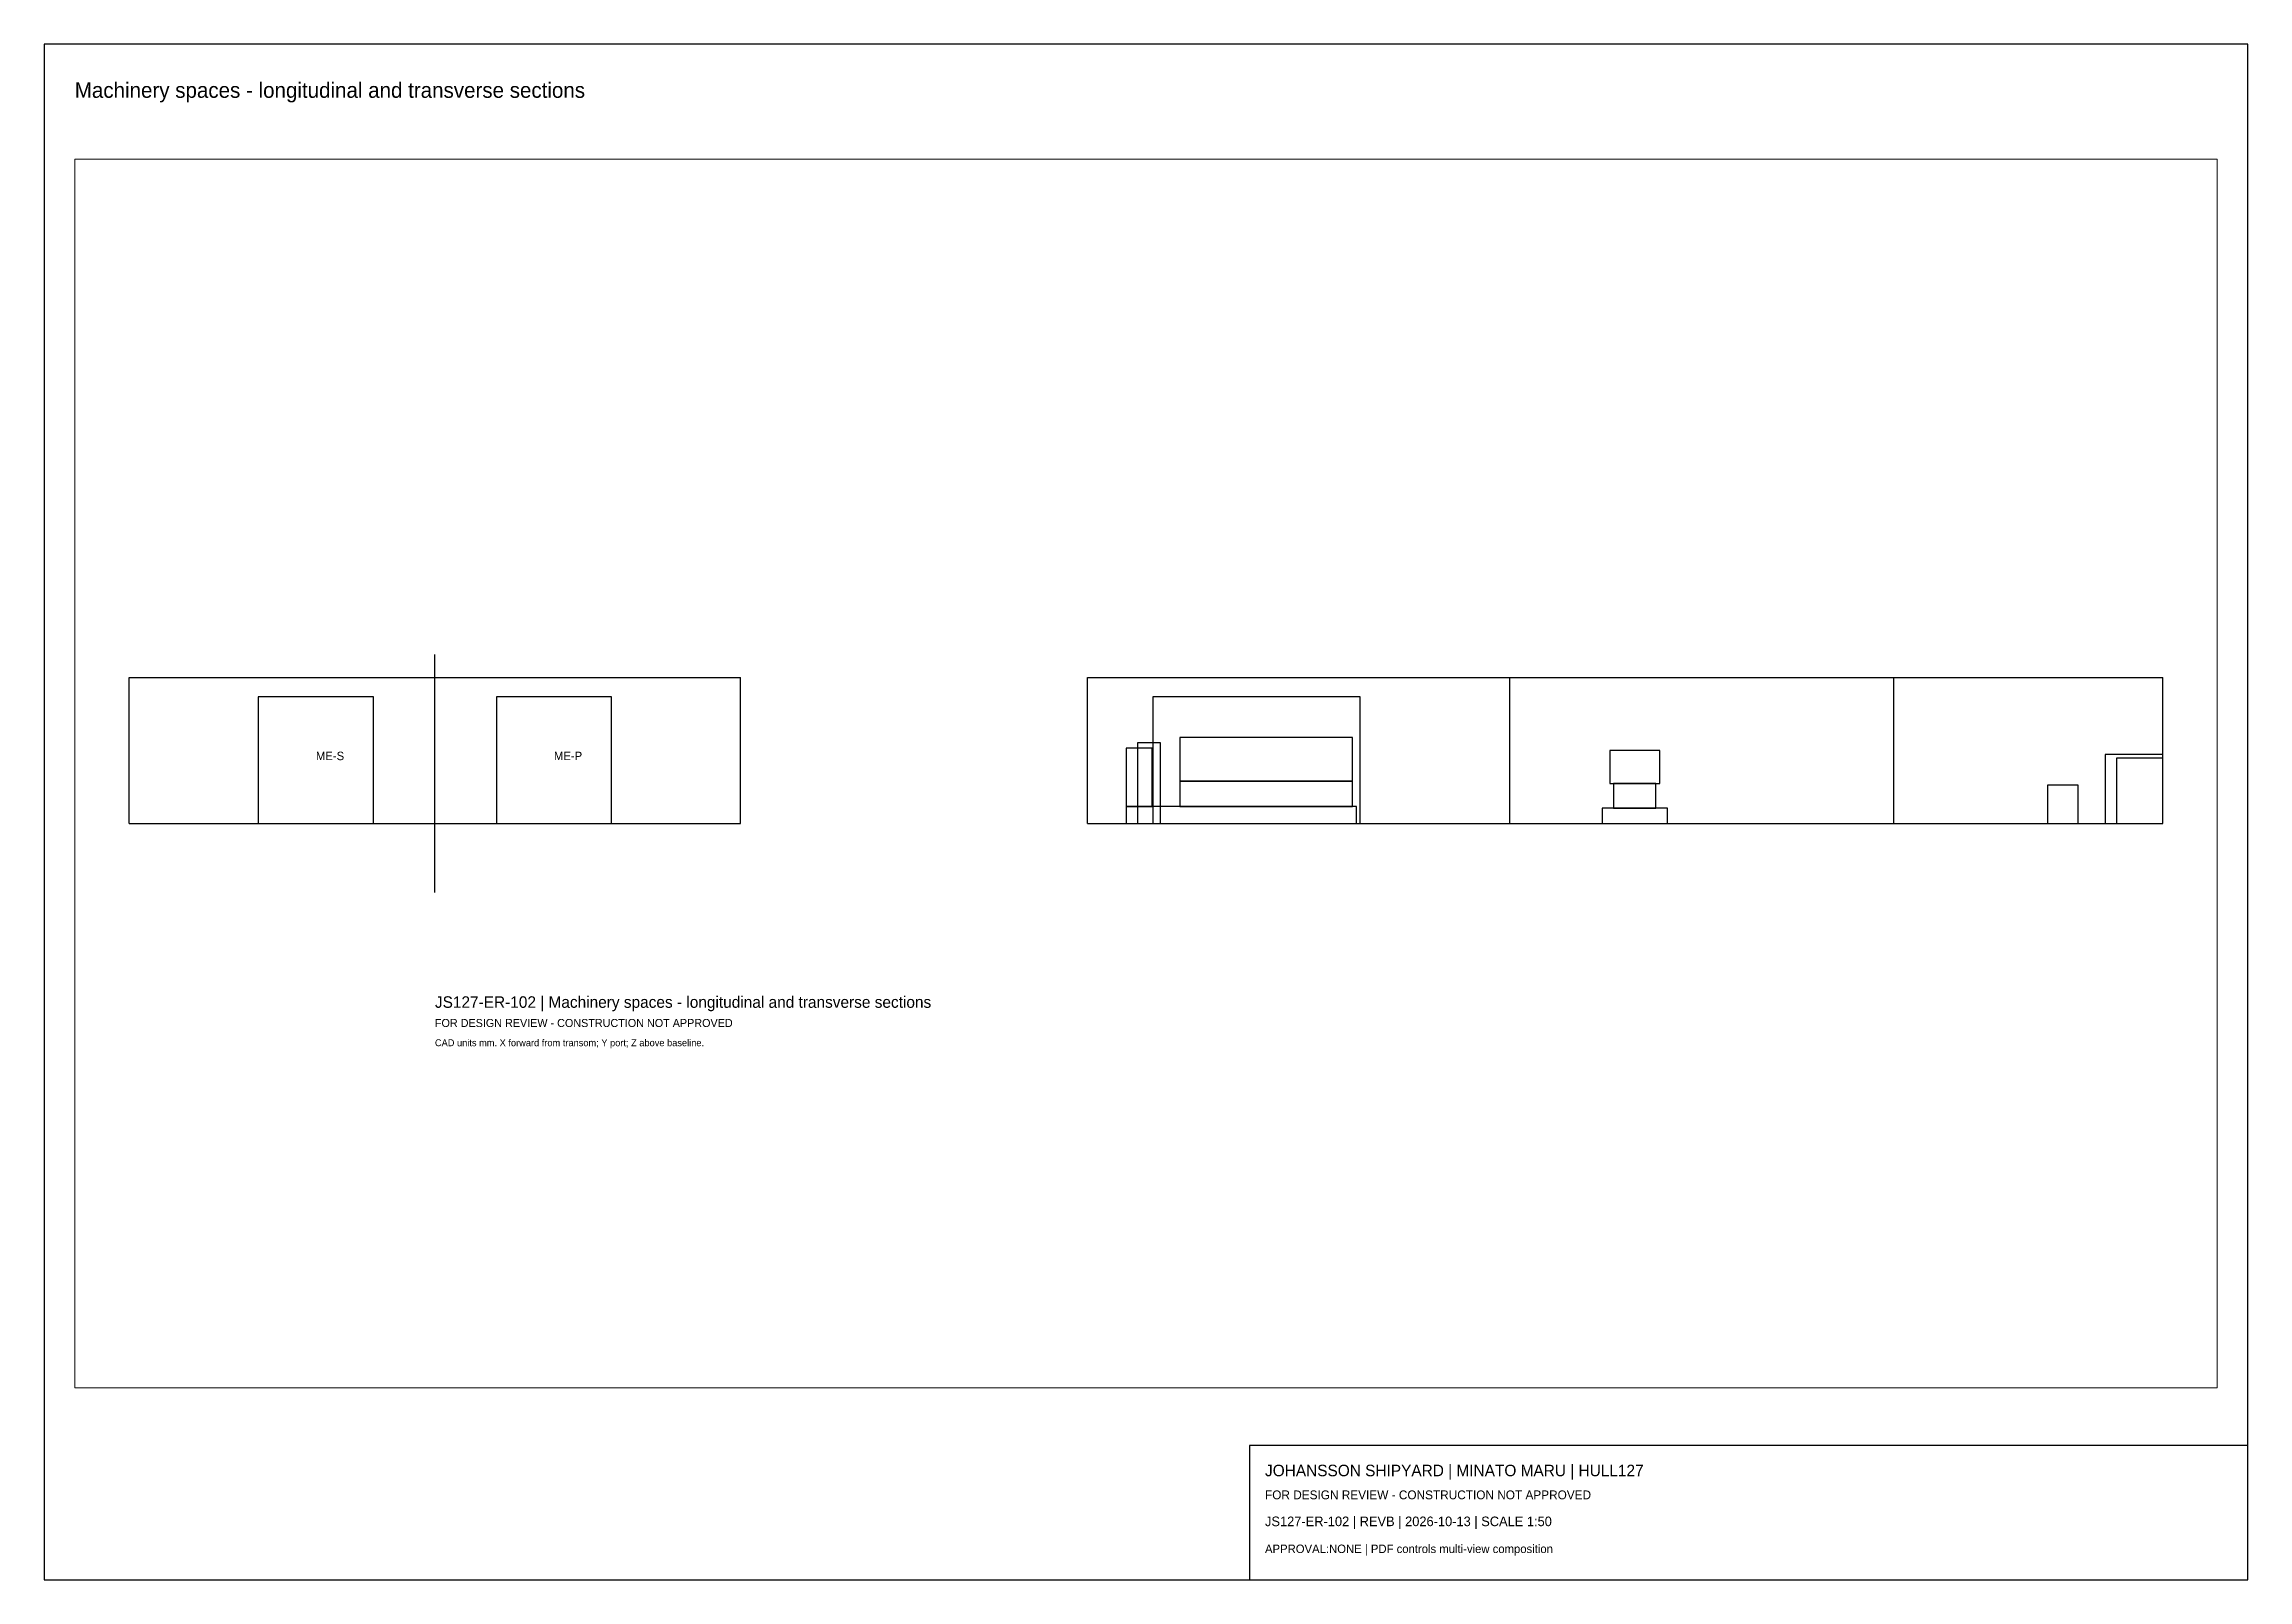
# Paper-space layout 'Layout1' of a CAD drawing. Header units: millimetres. Extents: x 10 to 584, y 10 to 410.
# The model-space entities are those that its viewports show. They can reach past a viewport. Long polylines and large blocks are cut down to what shows.
import ezdxf

# ---------------------------------------------------------------- set-up
doc = ezdxf.new("R2010")
doc.units = ezdxf.units.MM
for name, color, linetype in [('ANNOTATION', 7, 'Continuous'), ('CENTERLINE', 8, 'Continuous'), ('EQUIPMENT', 3, 'Continuous'), ('GEOMETRY', 7, 'Continuous'), ('RESERVATION', 1, 'Continuous')]:
    doc.layers.add(name, color=color, linetype=linetype)

msp = doc.modelspace()

# ---------------------------------------------------------------- linework, layer by layer
at = {"layer": 'CENTERLINE'}
msp.add_line((0, 0), (0, 3100), dxfattribs=at)
at = {"layer": 'EQUIPMENT'}
for points in [[(9700, 1450), (11950, 1450), (11950, 2020), (9700, 2020)], [(9700, 1450), (11950, 1450), (11950, 2020), (9700, 2020)], [(9000, 1120), (9340, 1120), (9340, 1880), (9000, 1880)], [(9000, 1120), (9340, 1120), (9340, 1880), (9000, 1880)], [(9150, 900), (9450, 900), (9450, 1950), (9150, 1950)], [(9150, 900), (9450, 900), (9450, 1950), (9150, 1950)], [(15300, 1420), (15950, 1420), (15950, 1850), (15300, 1850)], [(15300, 1420), (15950, 1420), (15950, 1850), (15300, 1850)], [(21750, 900), (22500, 900), (22500, 1800), (21750, 1800)], [(21900, 900), (22500, 900), (22500, 1750), (21900, 1750)], [(9700, 1120), (11950, 1120), (11950, 1450), (9700, 1450)], [(9700, 1120), (11950, 1120), (11950, 1450), (9700, 1450)], [(15350, 1100), (15900, 1100), (15900, 1420), (15350, 1420)], [(15350, 1100), (15900, 1100), (15900, 1420), (15350, 1420)], [(21000, 900), (21400, 900), (21400, 1400), (21000, 1400)], [(9000, 900), (12000, 900), (12000, 1120), (9000, 1120)], [(9000, 900), (12000, 900), (12000, 1120), (9000, 1120)], [(15200, 900), (16050, 900), (16050, 1100), (15200, 1100)], [(15200, 900), (16050, 900), (16050, 1100), (15200, 1100)]]:
    msp.add_lwpolyline(points, close=True, dxfattribs=at)
at = {"layer": 'GEOMETRY'}
for p, q in [((-3980, 2800), (3980, 2800)), ((-3980, 900), (-3980, 2800)), ((3980, 900), (3980, 2800)), ((8500, 2800), (22500, 2800)), ((8500, 900), (8500, 2800)), ((14000, 900), (14000, 2800)), ((19000, 900), (19000, 2800)), ((22500, 900), (22500, 2800)), ((-3980, 900), (3980, 900)), ((8500, 900), (22500, 900))]:
    msp.add_line(p, q, dxfattribs=at)
at = {"layer": 'RESERVATION'}
for points in [[(-2300, 900), (-800, 900), (-800, 2550), (-2300, 2550)], [(800, 900), (2300, 900), (2300, 2550), (800, 2550)], [(9350, 900), (12050, 900), (12050, 2550), (9350, 2550)], [(9350, 900), (12050, 900), (12050, 2550), (9350, 2550)]]:
    msp.add_lwpolyline(points, close=True, dxfattribs=at)

# ---------------------------------------------------------------- texts
at = {"layer": 'ANNOTATION'}
for s, height, p in [('ME-S', 110, (-1550, 1725)), ('ME-P', 110, (1550, 1725)), ('JS127-ER-102 | Machinery spaces - longitudinal and transverse sections', 150, (0, -1500)), ('FOR DESIGN REVIEW - CONSTRUCTION NOT APPROVED', 105, (0, -1750)), ('CAD units mm. X forward from transom; Y port; Z above baseline.', 90, (0, -2000))]:
    msp.add_text(s, height=height, dxfattribs=at).set_placement(p)

psp = doc.layouts.get("Layout1")

# ---------------------------------------------------------------- linework, layer by layer
for points in [[(10, 10), (584, 10), (584, 410), (10, 410)], [(324, 10), (584, 10), (584, 45), (324, 45)]]:
    psp.add_lwpolyline(points, close=True)

# ---------------------------------------------------------------- texts
for s, height, p in [('Machinery spaces - longitudinal and transverse sections', 4, (18, 396)), ('JOHANSSON SHIPYARD | MINATO MARU | HULL127', 3, (328, 37)), ('FOR DESIGN REVIEW - CONSTRUCTION NOT APPROVED', 2.3, (328, 31)), ('JS127-ER-102 | REVB | 2026-10-13 | SCALE 1:50', 2.5, (328, 24)), ('APPROVAL:NONE | PDF controls multi-view composition', 2.2, (328, 17))]:
    psp.add_text(s, height=height).set_placement(p)

# ---------------------------------------------------------------- viewports
at = {"layer": 'VIEWPORTS'}
psp.add_viewport(center=(297, 220), size=(558, 320), view_center_point=(9260, 1550), view_height=16000, dxfattribs=at)

doc.saveas('drawing.dxf')
